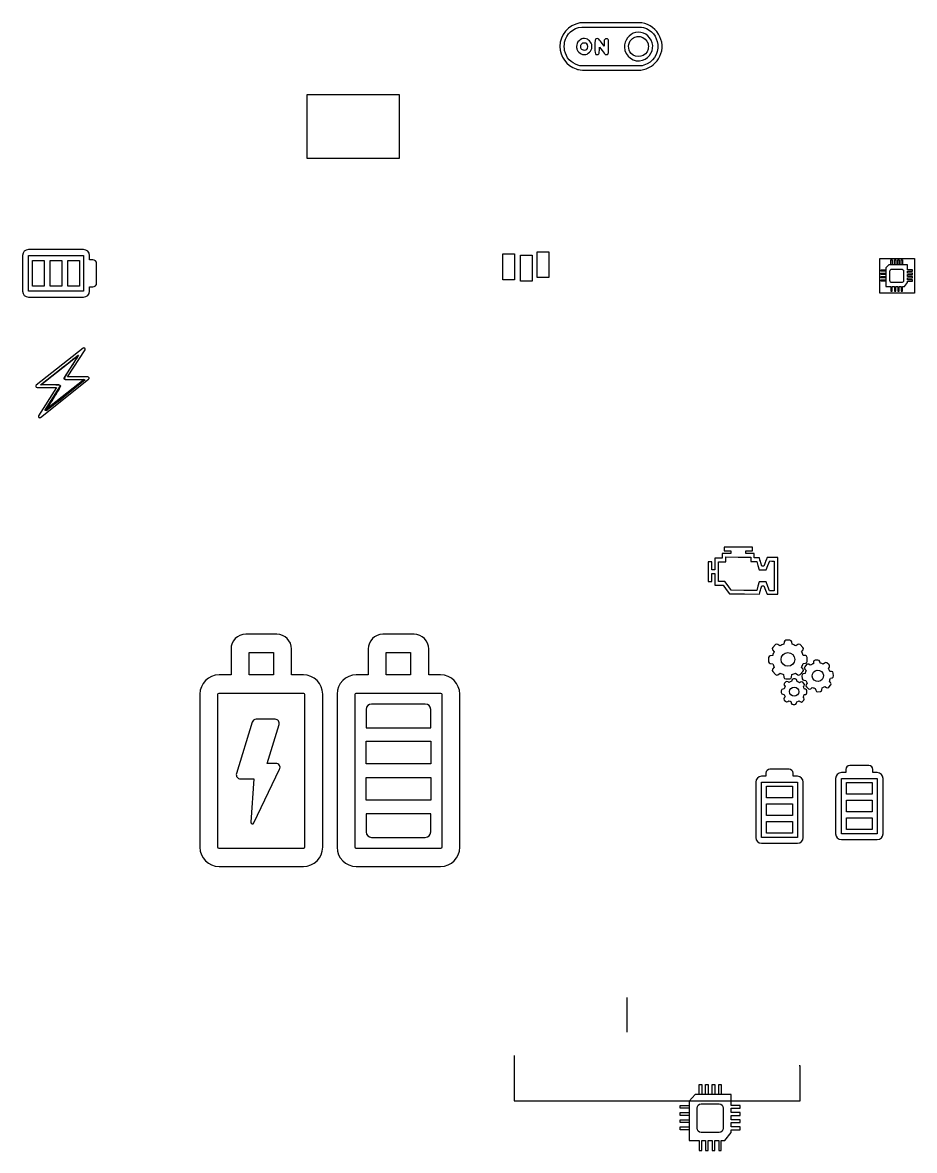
# Model space of a CAD drawing. Extents: x -57 to 161, y 70 to 252.
# Drawn here: x -57.2 to -5.9, y 135.9 to 200.8 of the extents above; entities that cross this region are included whole.
import ezdxf

# ---------------------------------------------------------------- set-up
doc = ezdxf.new("R2010")
doc.units = 0
doc.layers.get('0').update_dxf_attribs({"linetype": 'CONTINUOUS'})

msp = doc.modelspace()

# ---------------------------------------------------------------- linework, layer by layer
at = {"color": 7}
for points in [[(-25.140161, 200.744103)], [(-21.928152, 200.196332)], [(-21.6612, 199.957414)], [(-25.031808, 199.825709)], [(-24.775361, 199.577486)], [(-24.212462, 199.833873)], [(-40.833913, 196.618546), (-35.53266, 196.618546), (-35.53266, 192.943421), (-40.833913, 192.943421)], [(-56.867197, 187.364999), (-53.690851, 187.364999), (-53.690851, 185.306422), (-56.867197, 185.306388)], [(-55.95655, 187.081279), (-55.95655, 185.59013), (-56.631304, 185.59013), (-56.631304, 187.081279)], [(-54.940171, 187.081279), (-54.940171, 185.59013), (-55.614925, 185.59013), (-55.614925, 187.081279)], [(-53.923803, 187.081279), (-53.923803, 185.59013), (-54.598558, 185.59013), (-54.598558, 187.081279)], [(-28.902324, 187.45588), (-28.902324, 185.964731), (-29.577079, 185.964731), (-29.577079, 187.45588)], [(-27.885938, 187.372454), (-27.885938, 185.881305), (-28.560692, 185.881305), (-28.560692, 187.372454)], [(-26.925191, 187.581017), (-26.925191, 186.089868), (-27.599945, 186.089868), (-27.599945, 187.581017)], [(-7.871057, 187.183457), (-5.885027, 187.183457), (-5.885027, 185.197427), (-7.871057, 185.197427)], [(-7.235812, 187.106905), (-7.157662, 187.106905), (-7.157662, 186.833382), (-7.235812, 186.833382)], [(-7.040443, 187.106905), (-6.962294, 187.106905), (-6.962294, 186.833382), (-7.040443, 186.833382)], [(-6.845065, 187.106905), (-6.766915, 187.106905), (-6.766915, 186.833382), (-6.845065, 186.833382)], [(-6.649696, 187.106905), (-6.571547, 187.106905), (-6.571547, 186.833382), (-6.649696, 186.833382)], [(-7.802396, 186.540321), (-7.528873, 186.540321), (-7.528873, 186.462172), (-7.802396, 186.462172)], [(-7.802396, 186.344937), (-7.528873, 186.344937), (-7.528873, 186.266788), (-7.802396, 186.266788)], [(-6.004959, 186.462169), (-6.004959, 186.540318), (-6.278421, 186.540318), (-6.278421, 186.833214), (-7.356883, 186.833214), (-7.528813, 186.656204), (-7.528813, 185.582822), (-7.235814, 185.582822), (-7.235814, 185.309463), (-7.157664, 185.309463), (-7.157664, 185.582822), (-7.04044, 185.582822), (-7.04044, 185.309463), (-6.962291, 185.309463), (-6.962291, 185.582822), (-6.845066, 185.582822), (-6.845066, 185.309463), (-6.766917, 185.309463), (-6.766917, 185.582822), (-6.649693, 185.582822), (-6.649693, 185.309463), (-6.571543, 185.309463), (-6.571543, 185.582822), (-6.461681, 185.582822), (-6.278421, 185.803204), (-6.278421, 185.876047), (-6.004959, 185.876047), (-6.004959, 185.954197), (-6.278421, 185.954197), (-6.278421, 186.071421), (-6.004959, 186.071421), (-6.004959, 186.149571), (-6.278421, 186.149571), (-6.278421, 186.266795), (-6.004959, 186.266795), (-6.004959, 186.344944), (-6.278421, 186.344944), (-6.278421, 186.462169)], [(-7.802396, 186.149569), (-7.528873, 186.149569), (-7.528873, 186.071419), (-7.802396, 186.071419)], [(-7.802396, 185.954198), (-7.528873, 185.954198), (-7.528873, 185.876048), (-7.802396, 185.876048)], [(-53.351568, 185.306422)], [(-53.378164, 180.322783)], [(-55.849909, 178.435404)], [(-15.305113, 169.879188), (-15.301643, 169.754834), (-15.13238, 169.754834), (-14.963118, 169.754834), (-14.895184, 169.513066), (-14.827332, 169.271297), (-14.623532, 169.271297), (-14.418588, 169.271297), (-14.317259, 169.524578), (-14.214787, 169.779043), (-14.088147, 169.775573), (-13.961506, 169.772103), (-13.958036, 168.91779), (-13.95575, 168.062333), (-14.085861, 168.062333), (-14.215971, 168.062333), (-14.318443, 168.315614), (-14.419731, 168.568977), (-14.623532, 168.568977), (-14.826149, 168.568977), (-14.895225, 168.327209), (-14.963159, 168.085441), (-15.694261, 168.087727), (-16.42422, 168.091197), (-16.607281, 168.342192), (-16.789199, 168.592044), (-16.973404, 168.592044), (-17.156465, 168.592044), (-17.156465, 169.161885), (-17.156465, 169.731808), (-16.949235, 169.731808), (-16.742005, 169.731808), (-16.742005, 169.869962), (-16.742005, 170.008115), (-16.024743, 170.005829), (-15.308624, 170.002359)], [(-44.167616, 164.514083), (-42.774185, 164.514083), (-42.774185, 163.219717), (-44.167616, 163.219717)], [(-36.274227, 164.514083), (-34.880861, 164.514083), (-34.880861, 163.219717), (-36.274227, 163.219717)], [(-13.165231, 164.508919)], [(-10.799171, 163.802547)], [(-41.0452, 163.219717)], [(-33.151844, 163.219717)], [(-12.801222, 162.521301)], [(-11.420145, 162.850032)], [(-34.030354, 161.545491)], [(-37.435419, 159.402409), (-33.719701, 159.402409), (-33.719701, 158.098677), (-37.435419, 158.098677)], [(-42.627042, 158.123899)], [(-37.435419, 157.316387), (-33.719701, 157.316387), (-33.719701, 156.012655), (-37.435419, 156.012655)], [(-12.62065, 157.38474)], [(-10.084716, 154.081308), (-10.084716, 157.257653), (-8.026139, 157.257653), (-8.026105, 154.081308)], [(-8.026139, 157.596936)], [(-14.679227, 153.869112), (-14.679227, 157.045457), (-12.62065, 157.045457), (-12.620616, 153.869112)], [(-14.395507, 156.812505), (-12.904358, 156.812505), (-12.904358, 156.13775), (-14.395507, 156.13775)], [(-9.800997, 157.024701), (-8.309848, 157.024701), (-8.309848, 156.349946), (-9.800997, 156.349946)], [(-9.800997, 156.008333), (-8.309848, 156.008333), (-8.309848, 155.333579), (-9.800997, 155.333579)], [(-14.395507, 155.796138), (-12.904358, 155.796138), (-12.904358, 155.121383), (-14.395507, 155.121383)], [(-14.395507, 154.779759), (-12.904358, 154.779759), (-12.904358, 154.105004), (-14.395507, 154.105004)], [(-9.800997, 154.991955), (-8.309848, 154.991955), (-8.309848, 154.3172), (-9.800997, 154.3172)], [(-18.275822, 139.638605), (-18.125663, 139.638605), (-18.125663, 139.062266), (-18.275822, 139.062266)], [(-17.900424, 139.638605), (-17.750265, 139.638605), (-17.750265, 139.062266), (-17.900424, 139.062266)], [(-17.525026, 139.638605), (-17.374867, 139.638605), (-17.374867, 139.062266), (-17.525026, 139.062266)], [(-17.149628, 139.638605), (-16.999469, 139.638605), (-16.999469, 139.062266), (-17.149628, 139.062266)], [(-15.910815, 138.280093), (-15.910815, 138.444761), (-16.436253, 138.444761), (-16.436253, 139.06192), (-18.508448, 139.06192), (-18.8388, 138.688944), (-18.8388, 136.427232), (-18.275822, 136.427232), (-18.275822, 135.85124), (-18.125663, 135.85124), (-18.125663, 136.427232), (-17.900424, 136.427232), (-17.900424, 135.85124), (-17.750265, 135.85124), (-17.750265, 136.427232), (-17.525026, 136.427232), (-17.525026, 135.85124), (-17.374867, 135.85124), (-17.374867, 136.427232), (-17.149628, 136.427232), (-17.149628, 135.85124), (-16.999469, 135.85124), (-16.999469, 136.427232), (-16.788376, 136.427232), (-16.436253, 136.891596), (-16.436253, 137.045083), (-15.910815, 137.045083), (-15.910815, 137.209751), (-16.436253, 137.209751), (-16.436253, 137.456753), (-15.910815, 137.456753), (-15.910815, 137.621421), (-16.436253, 137.621421), (-16.436253, 137.868423), (-15.910815, 137.868423), (-15.910815, 138.033091), (-16.436253, 138.033091), (-16.436253, 138.280093)], [(-19.364476, 138.444761), (-18.838919, 138.444761), (-18.838919, 138.280093), (-19.364476, 138.280093)], [(-19.364476, 138.033091), (-18.838919, 138.033091), (-18.838919, 137.868423), (-19.364476, 137.868423)], [(-19.364476, 137.621421), (-18.838919, 137.621421), (-18.838919, 137.456753), (-19.364476, 137.456753)], [(-19.364476, 137.209751), (-18.838919, 137.209751), (-18.838919, 137.045083), (-19.364476, 137.045083)]]:
    msp.add_lwpolyline(points, close=True, dxfattribs=at)
for points in [[(-23.292927, 200.512208), (-21.597148, 200.511008), (-21.480571, 200.478352)], [(-24.015505, 199.18123), (-24.009682, 199.354896), (-23.855826, 199.155597)], [(-23.696207, 199.801337), (-23.735827, 199.761717), (-23.735827, 199.58457), (-23.735827, 199.407302), (-23.894305, 199.612423)], [(-21.447975, 198.317523), (-21.550565, 198.284867), (-23.345333, 198.284867), (-25.140161, 198.284867), (-25.245033, 198.317523)], [(-53.690851, 187.704282), (-56.867197, 187.704282)], [(-57.20648, 187.364999), (-57.20648, 185.306422)], [(-53.168774, 187.115219), (-53.351568, 187.115219), (-53.351568, 187.364999)], [(-52.942585, 185.782402), (-52.942585, 186.88903)], [(-7.294364, 185.914958), (-7.294364, 186.462004)], [(-7.17714, 186.579228), (-6.630093, 186.579228)], [(-6.512869, 186.462004), (-6.512869, 185.914958)], [(-6.630093, 185.797733), (-7.17714, 185.797733)], [(-53.351568, 185.306422), (-53.351568, 185.556213), (-53.168774, 185.556213)], [(-56.867197, 184.967139), (-53.690851, 184.967139)], [(-53.723338, 182.025892), (-56.416451, 179.901747)], [(-53.450233, 180.372093), (-54.61472, 180.372093), (-53.613337, 181.923478)], [(-55.119205, 179.916919), (-56.150933, 179.916919), (-53.988856, 181.623822), (-54.819549, 180.337955)], [(-55.594694, 179.910847), (-56.171409, 179.925981), (-55.084578, 180.783848)], [(-56.173691, 178.039326), (-53.404716, 180.239334)], [(-54.755066, 180.224162), (-53.666441, 180.224162), (-55.915759, 178.43381)], [(-54.185955, 180.215301), (-53.596913, 180.198473), (-54.69877, 179.320382)], [(-56.370934, 179.768987), (-55.255757, 179.768987), (-56.283692, 178.14174)], [(-55.915759, 178.43381), (-55.054722, 179.803126)], [(-16.834107, 170.468667), (-16.834107, 170.365052), (-16.644147, 170.365052), (-16.454186, 170.365052), (-16.454186, 170.290219), (-16.454186, 170.215386), (-16.698281, 170.2131), (-16.94352, 170.209629), (-16.94699, 170.074905), (-16.95046, 169.939038), (-17.156547, 169.939038), (-17.363777, 169.939038), (-17.363777, 169.599411), (-17.363777, 169.259785), (-17.455838, 169.259785), (-17.54794, 169.259785), (-17.54794, 169.495796), (-17.54794, 169.731808), (-17.651555, 169.731808), (-17.75517, 169.731808), (-17.75517, 169.161885), (-17.75517, 168.591962), (-17.651555, 168.591962), (-17.54794, 168.591962), (-17.545654, 168.825688), (-17.542184, 169.05827), (-17.452368, 169.06174), (-17.363695, 169.06521), (-17.363695, 168.7244), (-17.363695, 168.384773), (-17.128826, 168.384773), (-16.892814, 168.384773), (-16.710896, 168.134921), (-16.527835, 167.883926), (-15.667806, 167.880456), (-14.80892, 167.87817), (-14.790508, 167.938061)], [(-14.797407, 169.919524), (-14.80892, 169.962146), (-14.957443, 169.962146), (-15.107109, 169.962146), (-15.107109, 170.088786), (-15.107109, 170.215427), (-15.348878, 170.215427), (-15.590646, 170.215427), (-15.590646, 170.29026), (-15.590646, 170.365093), (-15.400685, 170.365093), (-15.210724, 170.365093), (-15.210724, 170.468708), (-15.210724, 170.572323), (-16.022416, 170.572323), (-16.834107, 170.572323), (-16.834107, 170.468667)], [(-14.52106, 169.578713), (-14.560212, 169.477384), (-14.616632, 169.480854), (-14.673053, 169.484325), (-14.729474, 169.680042)], [(-14.723718, 168.177543), (-14.673053, 168.355991), (-14.616632, 168.355991), (-14.560212, 168.355991), (-14.460026, 168.108466), (-14.361024, 167.860941), (-14.057079, 167.860941), (-13.754276, 167.860941), (-13.754276, 168.920158), (-13.754276, 169.979374), (-14.054752, 169.982844), (-14.356411, 169.98513), (-14.418588, 169.833137)], [(-42.574042, 165.557094), (-44.367759, 165.557094)], [(-34.680206, 165.557094), (-36.474915, 165.557094)], [(-13.872401, 164.968746), (-14.041577, 164.799569)], [(-13.627456, 164.888968), (-13.737701, 164.976363)], [(-13.385718, 165.121886), (-13.401754, 164.98438)], [(-13.045762, 165.211686), (-13.285094, 165.211686)], [(-12.929102, 164.98438), (-12.945138, 165.121886)], [(-12.602776, 164.976363), (-12.709012, 164.892175)], [(-12.299301, 164.79997), (-12.468076, 164.968746)], [(-45.210595, 164.714482), (-45.210595, 163.219717), (-45.896089, 163.219717)], [(-41.0452, 163.219717), (-41.731206, 163.219717), (-41.731206, 164.714482)], [(-37.31727, 164.714482), (-37.31727, 163.219717), (-38.002797, 163.219717)], [(-33.151844, 163.219717), (-33.837882, 163.219717), (-33.837882, 164.714482)], [(-14.040374, 164.33694), (-14.187903, 164.320103)], [(-14.049194, 164.66487), (-13.956989, 164.54821)], [(-12.378277, 164.555827), (-12.291684, 164.66527)], [(-12.152578, 164.330125), (-12.293292, 164.346561)], [(-14.277702, 164.219479), (-14.277702, 163.980146)], [(-14.187903, 163.879522), (-14.032361, 163.861478)], [(-13.95098, 163.668248), (-14.049198, 163.544373)], [(-12.291287, 163.543976), (-12.383893, 163.661437)], [(-12.295296, 163.873108), (-12.152578, 163.889545)], [(-12.093242, 163.811367), (-12.19988, 163.684284)], [(-12.062779, 163.990169), (-12.062779, 164.229501)], [(-11.877968, 163.774886), (-11.961349, 163.830209)], [(-11.697165, 163.966111), (-11.700368, 163.868293)], [(-11.440594, 164.076757), (-11.605361, 164.062726)], [(-11.314313, 163.900365), (-11.333949, 163.996579)], [(-11.058544, 163.905576), (-11.1283, 163.840231)], [(-10.799171, 163.802547), (-10.925452, 163.909184)], [(-10.836049, 163.587677), (-10.781131, 163.670261)], [(-14.041581, 163.409673), (-13.872405, 163.240497)], [(-13.737705, 163.232884), (-13.614631, 163.3303)], [(-13.413784, 163.245311), (-13.395343, 163.086959)], [(-13.294719, 162.997159), (-13.055387, 162.997159)], [(-12.954763, 163.086959), (-12.937124, 163.239699)], [(-12.744696, 162.989542), (-12.846121, 162.990745)], [(-12.721845, 163.326692), (-12.60278, 163.232483)], [(-12.46808, 163.2401), (-12.298904, 163.409276)], [(-12.361443, 163.167534), (-12.347412, 163.002768)], [(-12.177033, 163.295423), (-12.281265, 163.274176)], [(-12.19628, 163.551188), (-12.123313, 163.473419)], [(-10.651639, 163.419302), (-10.752263, 163.42251)], [(-10.721394, 163.035645), (-10.621171, 163.05609)], [(-10.540993, 163.162732), (-10.555024, 163.327498)], [(-13.545678, 162.308022), (-13.546881, 162.206596)], [(-13.385726, 162.413858), (-13.455878, 162.406641)], [(-13.371294, 162.609497), (-13.328398, 162.55417)], [(-13.289111, 162.813952), (-13.362073, 162.742589)], [(-13.105899, 162.779074), (-13.156011, 162.819965)], [(-12.946749, 162.903351), (-12.954767, 162.840807)], [(-12.639658, 162.836803), (-12.646076, 162.899743)], [(-12.445226, 162.810745), (-12.493737, 162.773462)], [(-12.241172, 162.728963), (-12.312125, 162.801524)], [(-12.275648, 162.546156), (-12.235158, 162.595866)], [(-12.250797, 162.910963), (-12.138146, 162.907359)], [(-12.155782, 162.397425), (-12.22073, 162.405844)], [(-12.058369, 162.755021), (-12.121305, 162.660009)], [(-12.102467, 162.528116), (-11.976186, 162.421478)], [(-12.06959, 162.195371), (-12.068391, 162.296801)], [(-11.843086, 162.425087), (-11.760502, 162.502459)], [(-11.590929, 162.447136), (-11.568074, 162.334084)], [(-11.204866, 162.364552), (-11.201258, 162.475202)], [(-11.031685, 162.560989), (-10.940678, 162.500855)], [(-10.808785, 162.519697), (-10.702148, 162.645978)], [(-10.705756, 162.779074), (-10.779123, 162.856843)], [(-47.003737, 162.111782), (-47.003737, 153.30325)], [(-45.960758, 153.30325), (-45.960758, 162.111782)], [(-45.896089, 162.176707), (-45.210627, 162.176707), (-41.731206, 162.176707), (-41.0452, 162.176707)], [(-40.980531, 162.111782), (-40.980531, 153.30325), (-40.980499, 153.30325)], [(-39.937488, 153.30325), (-39.937488, 162.111782)], [(-39.110445, 162.111782), (-39.110445, 153.30325)], [(-38.067434, 153.30325), (-38.067434, 162.111782)], [(-38.002765, 162.176707), (-37.317238, 162.176707), (-33.837882, 162.176707), (-33.151844, 162.176707)], [(-33.087175, 162.111782), (-33.087175, 153.30325), (-33.087143, 153.30325)], [(-32.044196, 153.30325), (-32.044196, 162.111782)], [(-13.459486, 162.105969), (-13.38492, 162.096351)], [(-13.332002, 161.966859), (-13.380109, 161.907527)], [(-13.374096, 161.774431), (-13.303138, 161.70187)], [(-13.170042, 161.692649), (-13.110313, 161.738752)], [(-12.977217, 161.680622), (-12.969199, 161.603651)], [(-12.668526, 161.600043), (-12.659306, 161.673005)], [(-12.514985, 161.72913), (-12.45886, 161.683829)], [(-12.32576, 161.689843), (-12.253198, 161.760801)], [(-12.243974, 161.893897), (-12.286877, 161.949625)], [(-12.225938, 162.089937), (-12.15939, 162.096752)], [(-11.461437, 162.253906), (-11.29667, 162.267937)], [(-37.435419, 161.234551), (-37.435419, 160.184667), (-33.719701, 160.184667), (-33.719701, 161.234551)], [(-34.030354, 161.545491), (-37.124735, 161.545491)], [(-12.87058, 161.513851), (-12.76915, 161.512649)], [(-43.998576, 160.499348), (-44.898407, 157.538716)], [(-42.667768, 160.666182), (-43.77289, 160.666182)], [(-42.627042, 158.123899), (-43.123038, 158.123899), (-42.44269, 160.362402)], [(-43.896666, 154.70074), (-42.414687, 157.786746)], [(-13.09663, 157.793723), (-14.203258, 157.793723)], [(-9.834936, 157.77973), (-9.834936, 157.596936), (-10.084716, 157.596936)], [(-8.502119, 158.005919), (-9.608748, 158.005919)], [(-8.026139, 157.596936), (-8.275931, 157.596936), (-8.275931, 157.77973)], [(-44.67333, 157.234936), (-43.906351, 157.234936), (-44.065258, 154.744822)], [(-14.429447, 157.567534), (-14.429447, 157.38474), (-14.679227, 157.38474)], [(-12.62065, 157.38474), (-12.870441, 157.38474), (-12.870441, 157.567534)], [(-10.423999, 157.257653), (-10.423999, 154.081308)], [(-7.686856, 154.081308), (-7.686856, 157.257653)], [(-15.01851, 157.045457), (-15.01851, 153.869112)], [(-12.281367, 153.869112), (-12.281367, 157.045457)], [(-33.719669, 154.180737), (-33.719669, 155.230365), (-37.435419, 155.230365), (-37.435419, 154.180737)], [(-37.124735, 153.869796), (-34.030354, 153.869796)], [(-41.045168, 153.238613), (-45.896089, 153.238613)], [(-33.151812, 153.238613), (-38.002765, 153.238613)], [(-14.679227, 153.529829), (-12.62065, 153.529829)], [(-10.084716, 153.742025), (-8.026139, 153.742025)], [(-45.896089, 152.195602), (-41.0452, 152.195602)], [(-38.002797, 152.195602), (-33.151876, 152.195602)], [(-22.413749, 142.658241), (-22.413749, 144.660463), (-22.413749, 144.660463)], [(-28.920967, 141.323429), (-28.920967, 138.709417), (-12.45826, 138.709417), (-12.45826, 140.711638), (-12.513878, 140.711638)], [(-18.388322, 137.127071), (-18.388322, 138.279747)], [(-18.163084, 138.526749), (-17.111969, 138.526749)], [(-16.886731, 138.279747), (-16.886731, 137.127071)], [(-17.111969, 136.880069), (-18.163084, 136.880069)]]:
    msp.add_lwpolyline(points, dxfattribs=at)
for points in [[(-25.140161, 200.744103), (-25.7847, 200.63569), (-26.288169, 200.043677), (-26.288169, 199.392114)], [(-21.567974, 200.743983), (-21.725312, 200.768595), (-24.99681, 200.767395), (-25.140161, 200.744103)], [(-20.531861, 199.956153), (-20.727678, 200.375701), (-21.125075, 200.67759), (-21.567974, 200.743983)], [(-26.014254, 199.636795), (-25.910582, 200.122916), (-25.531795, 200.458542), (-25.029467, 200.509867)], [(-25.029467, 200.509867), (-25.007316, 200.512208), (-24.225309, 200.513349), (-23.292927, 200.512208)], [(-21.928152, 200.196332), (-22.30808, 200.113611), (-22.600605, 199.732483), (-22.578514, 199.346732)], [(-22.169292, 199.801277), (-22.088912, 199.880516), (-22.00379, 199.927159), (-21.893095, 199.950451)], [(-20.976021, 199.607801), (-21.104125, 200.023807), (-21.523732, 200.283735), (-21.928152, 200.196332)], [(-21.893095, 199.950451), (-21.801069, 199.971401), (-21.757968, 199.972541), (-21.6612, 199.957414)], [(-21.6612, 199.957414), (-21.443232, 199.922477), (-21.267285, 199.763938), (-21.212478, 199.555335)], [(-21.480571, 200.478352), (-21.008557, 200.348988), (-20.699704, 199.980706), (-20.660085, 199.499327)], [(-20.614642, 198.677641), (-20.36756, 199.078579), (-20.338446, 199.542429), (-20.531861, 199.956153)], [(-26.288169, 199.392114), (-26.288169, 198.825674), (-25.893054, 198.280244), (-25.351106, 198.098414)], [(-26.016595, 199.157818), (-26.041087, 199.272055), (-26.041087, 199.515595), (-26.014254, 199.636795)], [(-25.295218, 199.56464), (-25.322051, 199.506351), (-25.326674, 199.483059), (-25.326674, 199.386351)], [(-25.326674, 199.386351), (-25.326674, 199.286102), (-25.323192, 199.268633), (-25.289395, 199.196357)], [(-25.031808, 199.825709), (-25.150667, 199.775584), (-25.235789, 199.691663), (-25.295218, 199.56464)], [(-25.05624, 199.254646), (-25.084214, 199.303571), (-25.093518, 199.40268), (-25.07605, 199.467932)], [(-25.07605, 199.467932), (-25.060922, 199.52388), (-25.001433, 199.590332), (-24.957191, 199.599637)], [(-24.872189, 199.84894), (-24.950227, 199.852482), (-24.97586, 199.849), (-25.031808, 199.825709)], [(-24.957191, 199.599637), (-24.901243, 199.612423), (-24.806876, 199.599577), (-24.775361, 199.577486)], [(-24.705546, 199.805839), (-24.767317, 199.839636), (-24.79295, 199.845459), (-24.872189, 199.84894)], [(-24.775361, 199.577486), (-24.666947, 199.498247), (-24.664666, 199.276797), (-24.771879, 199.20104)], [(-24.485297, 199.575085), (-24.53074, 199.668311), (-24.618143, 199.759256), (-24.705546, 199.805839)], [(-24.487578, 199.194016), (-24.454922, 199.258128), (-24.452641, 199.273256), (-24.452641, 199.386291)], [(-24.452641, 199.386291), (-24.452641, 199.496986), (-24.456123, 199.515655), (-24.485297, 199.575085)], [(-24.212462, 199.833873), (-24.267269, 199.794253), (-24.271892, 199.761597), (-24.271892, 199.386351)], [(-24.271892, 199.386351), (-24.271892, 199.011106), (-24.267209, 198.97845), (-24.212462, 198.93883)], [(-24.077275, 199.835013), (-24.109872, 199.858305), (-24.178666, 199.857164), (-24.212462, 199.833873)], [(-23.894305, 199.612423), (-23.980508, 199.725459), (-24.063289, 199.825709), (-24.077275, 199.835013)], [(-23.620449, 199.840956), (-23.646082, 199.840956), (-23.668233, 199.829311), (-23.696207, 199.801337)], [(-23.502731, 199.783868), (-23.519059, 199.812983), (-23.575007, 199.840956), (-23.620449, 199.840956)], [(-23.512036, 198.971486), (-23.493367, 198.993637), (-23.491085, 199.033257), (-23.491085, 199.378247)], [(-23.491085, 199.378247), (-23.491085, 199.619507), (-23.495768, 199.768681), (-23.502731, 199.783868)], [(-22.578514, 199.346732), (-22.548199, 198.81763), (-22.013274, 198.436502), (-21.524933, 198.599662)], [(-22.193784, 198.994778), (-22.390741, 199.218568), (-22.379095, 199.590332), (-22.169292, 199.801277)], [(-21.524933, 198.599662), (-21.100703, 198.741873), (-20.851279, 199.20104), (-20.976021, 199.607801)], [(-20.660085, 199.499327), (-20.614642, 198.942252), (-20.922295, 198.481884), (-21.447975, 198.317523)], [(-21.212478, 199.555335), (-21.192668, 199.477236), (-21.190327, 199.312935), (-21.207796, 199.234837)], [(-25.245033, 198.317523), (-25.654136, 198.444546), (-25.923369, 198.73707), (-26.016595, 199.157818)], [(-25.289395, 199.196357), (-25.242752, 199.098449), (-25.153008, 199.006363), (-25.058641, 198.95978)], [(-25.058641, 198.95978), (-24.998011, 198.930666), (-24.97592, 198.925984), (-24.889657, 198.925984)], [(-24.982823, 199.190535), (-25.010797, 199.205662), (-25.044594, 199.233636), (-25.05624, 199.254646)], [(-24.771879, 199.20104), (-24.827827, 199.16142), (-24.917571, 199.156738), (-24.982823, 199.190535)], [(-24.889657, 198.925984), (-24.805736, 198.925984), (-24.780103, 198.930666), (-24.723015, 198.957439)], [(-24.723015, 198.957439), (-24.636752, 198.998259), (-24.533021, 199.101991), (-24.487578, 199.194016)], [(-24.212462, 198.93883), (-24.177525, 198.915539), (-24.109932, 198.914338), (-24.076135, 198.93883)], [(-24.076135, 198.93883), (-24.029492, 198.971486), (-24.021328, 199.001741), (-24.015505, 199.18123)], [(-23.855826, 199.155597), (-23.770764, 199.046043), (-23.689183, 198.948135), (-23.675197, 198.93883)], [(-23.675197, 198.93883), (-23.627413, 198.905033), (-23.553997, 198.91902), (-23.512036, 198.971486)], [(-21.207796, 199.234837), (-21.308045, 198.800101), (-21.896577, 198.656751), (-22.193784, 198.994778)], [(-21.020203, 198.256893), (-20.905967, 198.33145), (-20.689199, 198.556441), (-20.614642, 198.677641)], [(-25.351106, 198.098414), (-25.135479, 198.026139), (-25.249716, 198.030821), (-23.421091, 198.026139)], [(-23.421091, 198.026139), (-22.256755, 198.022657), (-21.714867, 198.024998), (-21.635567, 198.034303)], [(-21.635567, 198.034303), (-21.414118, 198.059935), (-21.211338, 198.133352), (-21.020203, 198.256893)], [(-56.867197, 187.704282), (-57.054277, 187.704282), (-57.20648, 187.552079), (-57.20648, 187.364999)], [(-53.351568, 187.364999), (-53.351568, 187.552079), (-53.503771, 187.704282), (-53.690851, 187.704282)], [(-52.942585, 186.88903), (-52.942585, 187.01375), (-53.044053, 187.115219), (-53.168774, 187.115219)], [(-7.294364, 186.462004), (-7.294364, 186.526867), (-7.242003, 186.579228), (-7.17714, 186.579228)], [(-6.630093, 186.579228), (-6.565619, 186.579228), (-6.512869, 186.526867), (-6.512869, 186.462004)], [(-53.168774, 185.556213), (-53.044053, 185.556213), (-52.942585, 185.657681), (-52.942585, 185.782402)], [(-7.17714, 185.797733), (-7.242003, 185.797733), (-7.294364, 185.850483), (-7.294364, 185.914958)], [(-6.512869, 185.914958), (-6.512869, 185.850483), (-6.565619, 185.797733), (-6.630093, 185.797733)], [(-57.20648, 185.306422), (-57.20648, 185.119341), (-57.054277, 184.967139), (-56.867197, 184.967139)], [(-53.690851, 184.967139), (-53.503771, 184.967139), (-53.351568, 185.119341), (-53.351568, 185.306422)], [(-53.624717, 182.022099), (-53.651268, 182.048651), (-53.692993, 182.048651), (-53.723338, 182.025892)], [(-53.613337, 181.923478), (-53.594372, 181.953823), (-53.598165, 181.995547), (-53.624717, 182.022099)], [(-55.084578, 180.783848), (-54.486823, 181.255671), (-53.993658, 181.63719), (-53.988658, 181.631663)], [(-53.988658, 181.631663), (-53.98371, 181.626133), (-54.161584, 181.342288), (-54.384043, 181.000891)], [(-54.384043, 181.000891), (-54.723538, 180.479889), (-54.830387, 180.27535), (-54.782569, 180.238002)], [(-56.416451, 179.901747), (-56.443003, 179.882781), (-56.450589, 179.848643), (-56.443003, 179.818298)], [(-55.009137, 179.849591), (-55.016546, 179.888328), (-55.110282, 179.898131), (-55.594694, 179.910847)], [(-55.425102, 179.126101), (-55.191456, 179.498655), (-55.004277, 179.824225), (-55.009137, 179.849591)], [(-55.050929, 179.878988), (-55.066101, 179.901747), (-55.08886, 179.916919), (-55.119205, 179.916919)], [(-55.054722, 179.803126), (-55.039549, 179.825884), (-55.039549, 179.856229), (-55.050929, 179.878988)], [(-54.819549, 180.337955), (-54.834721, 180.315196), (-54.834721, 180.284851), (-54.823342, 180.262093)], [(-54.823342, 180.262093), (-54.811962, 180.239334), (-54.78541, 180.224162), (-54.755066, 180.224162)], [(-54.782569, 180.238002), (-54.778362, 180.234747), (-54.509932, 180.224508), (-54.185955, 180.215301)], [(-53.378164, 180.322783), (-53.389543, 180.353128), (-53.416095, 180.372093), (-53.450233, 180.372093)], [(-53.404716, 180.239334), (-53.378164, 180.2583), (-53.366785, 180.292438), (-53.378164, 180.322783)], [(-56.443003, 179.818298), (-56.435417, 179.787953), (-56.405072, 179.768987), (-56.370934, 179.768987)], [(-54.69877, 179.320382), (-55.756762, 178.477245), (-55.849909, 178.405635), (-55.849909, 178.435404)], [(-55.849909, 178.435427), (-55.849909, 178.44273), (-55.658747, 178.753546), (-55.425102, 179.126101)], [(-56.283692, 178.14174), (-56.302657, 178.111395), (-56.298864, 178.069671), (-56.268519, 178.043119)], [(-56.268519, 178.043119), (-56.253347, 178.03174), (-56.234381, 178.024153), (-56.219209, 178.024153)], [(-56.219209, 178.024153), (-56.204036, 178.024153), (-56.185071, 178.027947), (-56.173691, 178.039326)], [(-14.729474, 169.680042), (-14.759399, 169.78827), (-14.790508, 169.895355), (-14.797407, 169.919524)], [(-14.418588, 169.833137), (-14.453126, 169.749078), (-14.499178, 169.63395), (-14.52106, 169.578713)], [(-14.790508, 167.938061), (-14.781322, 167.971456), (-14.751356, 168.079684), (-14.723718, 168.177543)], [(-44.367759, 165.557094), (-44.832748, 165.557094), (-45.210595, 165.179247), (-45.210595, 164.714482)], [(-41.731206, 164.714482), (-41.731206, 165.179247), (-42.109085, 165.557094), (-42.574042, 165.557094)], [(-36.474915, 165.557094), (-36.939359, 165.557094), (-37.31727, 165.179247), (-37.31727, 164.714482)], [(-33.837882, 164.714482), (-33.837882, 165.179247), (-34.215729, 165.557094), (-34.680206, 165.557094)], [(-13.737701, 164.976363), (-13.778191, 165.008434), (-13.83592, 165.004826), (-13.872401, 164.968746)], [(-13.401754, 164.98438), (-13.48113, 164.963133), (-13.556899, 164.931062), (-13.627456, 164.888968)], [(-13.285094, 165.211686), (-13.336408, 165.211686), (-13.379705, 165.173201), (-13.385718, 165.121886)], [(-12.945138, 165.121886), (-12.951151, 165.173201), (-12.994447, 165.211686), (-13.045762, 165.211686)], [(-12.709012, 164.892175), (-12.777966, 164.932665), (-12.851734, 164.963534), (-12.929102, 164.98438)], [(-12.468076, 164.968746), (-12.504558, 165.005227), (-12.562286, 165.008434), (-12.602776, 164.976363)], [(-14.187903, 164.320103), (-14.239217, 164.314089), (-14.277702, 164.270793), (-14.277702, 164.219479)], [(-14.041577, 164.799569), (-14.078058, 164.763088), (-14.081265, 164.70536), (-14.049194, 164.66487)], [(-13.956989, 164.54821), (-13.993871, 164.481662), (-14.021933, 164.410704), (-14.040374, 164.33694)], [(-13.560912, 164.113238), (-13.560912, 164.331324), (-13.383317, 164.508919), (-13.165231, 164.508919)], [(-13.165231, 164.508919), (-12.947146, 164.508919), (-12.769551, 164.331324), (-12.769551, 164.113238)], [(-12.293292, 164.346561), (-12.312538, 164.419925), (-12.341399, 164.490081), (-12.378277, 164.555827)], [(-12.291684, 164.66527), (-12.259613, 164.705761), (-12.263221, 164.763489), (-12.299301, 164.79997)], [(-12.062779, 164.229501), (-12.062779, 164.280815), (-12.101264, 164.324111), (-12.152578, 164.330125)], [(-14.277702, 163.980146), (-14.277702, 163.928832), (-14.239217, 163.885536), (-14.187903, 163.879522)], [(-14.032361, 163.861478), (-14.012717, 163.794128), (-13.985456, 163.729184), (-13.95098, 163.668248)], [(-13.165231, 163.717558), (-13.383313, 163.717558), (-13.560912, 163.895153), (-13.560912, 164.113238)], [(-12.769551, 164.113238), (-12.769551, 163.895153), (-12.947146, 163.717558), (-13.165231, 163.717558)], [(-12.383893, 163.661437), (-12.345407, 163.727989), (-12.315341, 163.798943), (-12.295296, 163.873108)], [(-12.19988, 163.684284), (-12.232757, 163.645397), (-12.231153, 163.58807), (-12.19628, 163.551188)], [(-12.152578, 163.889545), (-12.10126, 163.895558), (-12.062779, 163.938854), (-12.062779, 163.990169)], [(-11.961349, 163.830209), (-12.003852, 163.858271), (-12.060373, 163.850253), (-12.093242, 163.811367)], [(-11.700368, 163.868293), (-11.763713, 163.845443), (-11.823446, 163.814173), (-11.877968, 163.774886)], [(-11.605361, 164.062726), (-11.655873, 164.058316), (-11.695562, 164.017024), (-11.697165, 163.966111)], [(-11.333949, 163.996579), (-11.343971, 164.046289), (-11.390074, 164.080766), (-11.440594, 164.076757)], [(-11.1283, 163.840231), (-11.187227, 163.868694), (-11.249766, 163.888739), (-11.314313, 163.900365)], [(-10.925452, 163.909184), (-10.964335, 163.942057), (-11.021666, 163.940454), (-11.058544, 163.905576)], [(-10.781131, 163.670261), (-10.752263, 163.712747), (-10.760281, 163.769674), (-10.799171, 163.802547)], [(-45.896089, 163.219717), (-46.506686, 163.219717), (-47.003737, 162.722667), (-47.003737, 162.111782)], [(-39.937488, 162.111782), (-39.937456, 162.722667), (-40.434571, 163.219717), (-41.0452, 163.219717)], [(-38.002797, 163.219717), (-38.613426, 163.219717), (-39.110445, 162.722667), (-39.110445, 162.111782)], [(-32.044196, 162.111782), (-32.044132, 162.722667), (-32.541183, 163.219717), (-33.151844, 163.219717)], [(-14.049198, 163.544373), (-14.081269, 163.503883), (-14.077661, 163.446154), (-14.041581, 163.409673)], [(-13.872405, 163.240497), (-13.835924, 163.204015), (-13.778195, 163.200812), (-13.737705, 163.232884)], [(-13.614631, 163.3303), (-13.55129, 163.293815), (-13.48394, 163.265356), (-13.413784, 163.245311)], [(-13.395343, 163.086959), (-13.38933, 163.035645), (-13.346034, 162.997159), (-13.294719, 162.997159)], [(-13.055387, 162.997159), (-13.004073, 162.997159), (-12.960777, 163.035649), (-12.954763, 163.086959)], [(-12.846121, 162.990745), (-12.897035, 162.991547), (-12.940331, 162.953863), (-12.946749, 162.903351)], [(-12.937124, 163.239699), (-12.861756, 163.259343), (-12.789596, 163.288608), (-12.721845, 163.326692)], [(-12.646076, 162.899743), (-12.651288, 162.950259), (-12.693779, 162.989141), (-12.744696, 162.989542)], [(-12.60278, 163.232483), (-12.56229, 163.200411), (-12.504562, 163.204019), (-12.46808, 163.2401)], [(-12.281265, 163.274176), (-12.330975, 163.264153), (-12.365452, 163.218051), (-12.361443, 163.167534)], [(-12.347412, 163.002768), (-12.343002, 162.952255), (-12.30171, 162.912567), (-12.250797, 162.910963)], [(-12.298904, 163.409276), (-12.262423, 163.445757), (-12.259216, 163.503486), (-12.291287, 163.543976)], [(-12.123313, 163.473419), (-12.148574, 163.416492), (-12.166614, 163.356755), (-12.177033, 163.295423)], [(-11.770128, 163.145485), (-11.785365, 163.323481), (-11.652662, 163.480635), (-11.474674, 163.495468)], [(-11.420145, 162.850032), (-11.598141, 162.834794), (-11.755299, 162.967493), (-11.770128, 163.145485)], [(-11.474674, 163.495468), (-11.296678, 163.510702), (-11.139521, 163.378003), (-11.124692, 163.200011)], [(-11.124692, 163.200011), (-11.109454, 163.022011), (-11.242157, 162.864861), (-11.420145, 162.850032)], [(-10.752263, 163.42251), (-10.773113, 163.48104), (-10.801176, 163.536359), (-10.836049, 163.587677)], [(-10.779123, 162.856843), (-10.752259, 162.91377), (-10.732611, 162.973904), (-10.721394, 163.035645)], [(-10.555024, 163.327498), (-10.559434, 163.378011), (-10.600726, 163.417699), (-10.651639, 163.419302)], [(-10.621171, 163.05609), (-10.571461, 163.066113), (-10.536984, 163.112215), (-10.540993, 163.162732)], [(-13.455878, 162.406641), (-13.50639, 162.40143), (-13.545277, 162.358939), (-13.545678, 162.308022)], [(-13.362073, 162.742589), (-13.398555, 162.706914), (-13.402563, 162.649983), (-13.371294, 162.609497)], [(-13.328398, 162.55417), (-13.353254, 162.510072), (-13.372897, 162.463171), (-13.385726, 162.413858)], [(-13.156011, 162.819965), (-13.195699, 162.852036), (-13.25263, 162.849627), (-13.289111, 162.813952)], [(-12.954767, 162.840807), (-13.007681, 162.827181), (-13.058594, 162.806331), (-13.105899, 162.779074)], [(-13.06822, 162.260721), (-13.066612, 162.406241), (-12.946745, 162.5229), (-12.801222, 162.521301)], [(-12.801222, 162.521301), (-12.655698, 162.519697), (-12.539042, 162.399826), (-12.540642, 162.254303)], [(-12.493737, 162.773462), (-12.539435, 162.801123), (-12.588348, 162.82237), (-12.639658, 162.836803)], [(-12.312125, 162.801524), (-12.347805, 162.838009), (-12.404739, 162.842018), (-12.445226, 162.810745)], [(-12.22073, 162.405844), (-12.233158, 162.454753), (-12.251595, 162.502058), (-12.275648, 162.546156)], [(-12.235158, 162.595866), (-12.203087, 162.635555), (-12.205492, 162.692481), (-12.241172, 162.728963)], [(-12.068391, 162.296801), (-12.067585, 162.34771), (-12.105269, 162.391011), (-12.155782, 162.397425)], [(-12.121305, 162.660009), (-12.149367, 162.617515), (-12.141349, 162.560989), (-12.102467, 162.528116)], [(-12.138146, 162.907359), (-12.117693, 162.85364), (-12.090837, 162.802723), (-12.058369, 162.755021)], [(-11.976186, 162.421478), (-11.937296, 162.388605), (-11.879972, 162.390209), (-11.843086, 162.425087)], [(-11.760502, 162.502459), (-11.706382, 162.477202), (-11.649459, 162.458361), (-11.590929, 162.447136)], [(-11.568074, 162.334084), (-11.558052, 162.284373), (-11.511949, 162.249897), (-11.461437, 162.253906)], [(-11.29667, 162.267937), (-11.246158, 162.272347), (-11.20647, 162.313635), (-11.204866, 162.364552)], [(-11.201258, 162.475202), (-11.141124, 162.496449), (-11.084202, 162.525314), (-11.031685, 162.560989)], [(-10.940678, 162.500855), (-10.898184, 162.472793), (-10.841662, 162.48081), (-10.808785, 162.519697)], [(-10.702148, 162.645978), (-10.669278, 162.684864), (-10.670882, 162.742192), (-10.705756, 162.779074)], [(-45.960758, 162.111782), (-45.960758, 162.147713), (-45.931732, 162.176707), (-45.896089, 162.176707)], [(-41.0452, 162.176707), (-41.009557, 162.176707), (-40.980531, 162.147713), (-40.980531, 162.111782)], [(-38.067434, 162.111782), (-38.067434, 162.147713), (-38.038408, 162.176707), (-38.002765, 162.176707)], [(-33.151844, 162.176707), (-33.116201, 162.176707), (-33.087175, 162.147713), (-33.087175, 162.111782)], [(-13.546881, 162.206596), (-13.547682, 162.155683), (-13.509998, 162.112387), (-13.459486, 162.105969)], [(-13.380109, 161.907527), (-13.412181, 161.867843), (-13.409775, 161.810912), (-13.374096, 161.774431)], [(-13.38492, 162.096351), (-13.372493, 162.051046), (-13.354853, 162.00775), (-13.332002, 161.966859)], [(-13.303138, 161.70187), (-13.267459, 161.665388), (-13.210532, 161.661379), (-13.170042, 161.692649)], [(-13.110313, 161.738752), (-13.06822, 161.713896), (-13.023717, 161.694249), (-12.977217, 161.680622)], [(-12.80764, 161.993723), (-12.953164, 161.995326), (-13.069819, 162.115193), (-13.06822, 162.260721)], [(-12.540642, 162.254303), (-12.542245, 162.108779), (-12.662116, 161.992123), (-12.80764, 161.993723)], [(-12.659306, 161.673005), (-12.608789, 161.685437), (-12.560682, 161.704275), (-12.514985, 161.72913)], [(-12.45886, 161.683829), (-12.419172, 161.651758), (-12.362241, 161.654163), (-12.32576, 161.689843)], [(-12.286877, 161.949625), (-12.260418, 161.993723), (-12.239969, 162.040627), (-12.225938, 162.089937)], [(-12.253198, 161.760801), (-12.216717, 161.796476), (-12.212708, 161.853407), (-12.243974, 161.893897)], [(-12.15939, 162.096752), (-12.108877, 162.101964), (-12.069995, 162.144458), (-12.06959, 162.195371)], [(-37.124735, 161.545491), (-37.296364, 161.545491), (-37.435419, 161.406212), (-37.435419, 161.234551)], [(-33.719701, 161.234551), (-33.719669, 161.40618), (-33.858724, 161.545491), (-34.030354, 161.545491)], [(-12.969199, 161.603651), (-12.963988, 161.553139), (-12.921493, 161.514252), (-12.87058, 161.513851)], [(-12.76915, 161.512649), (-12.718241, 161.511847), (-12.674941, 161.549531), (-12.668526, 161.600043)], [(-43.77289, 160.666182), (-43.876814, 160.666182), (-43.967983, 160.598444), (-43.998576, 160.499348)], [(-42.478845, 160.570921), (-42.523182, 160.630795), (-42.593413, 160.666182), (-42.667768, 160.666182)], [(-42.44269, 160.362402), (-42.421272, 160.433752), (-42.434507, 160.511111), (-42.478845, 160.570921)], [(-42.42741, 158.013837), (-42.470693, 158.082374), (-42.546039, 158.123899), (-42.627042, 158.123899)], [(-42.414687, 157.786746), (-42.379556, 157.859534), (-42.384639, 157.945396), (-42.42741, 158.013837)], [(-14.203258, 157.793723), (-14.327979, 157.793723), (-14.429447, 157.692255), (-14.429447, 157.567534)], [(-12.870441, 157.567534), (-12.870441, 157.692255), (-12.97191, 157.793723), (-13.09663, 157.793723)], [(-9.608748, 158.005919), (-9.733468, 158.005919), (-9.834936, 157.904451), (-9.834936, 157.77973)], [(-8.275931, 157.77973), (-8.275931, 157.904451), (-8.377399, 158.005919), (-8.502119, 158.005919)], [(-44.898407, 157.538716), (-44.919857, 157.46743), (-44.906591, 157.390006), (-44.862253, 157.330165)], [(-44.862253, 157.330165), (-44.817915, 157.270323), (-44.747684, 157.234936), (-44.67333, 157.234936)], [(-14.679227, 157.38474), (-14.866308, 157.38474), (-15.01851, 157.232538), (-15.01851, 157.045457)], [(-12.281367, 157.045457), (-12.281367, 157.232538), (-12.433569, 157.38474), (-12.62065, 157.38474)], [(-10.084716, 157.596936), (-10.271797, 157.596936), (-10.423999, 157.444733), (-10.423999, 157.257653)], [(-7.686856, 157.257653), (-7.686856, 157.444733), (-7.839059, 157.596936), (-8.026139, 157.596936)], [(-44.065258, 154.744822), (-44.067815, 154.702274), (-44.040292, 154.663818), (-43.999023, 154.653142)], [(-43.999023, 154.653142), (-43.957786, 154.642465), (-43.915014, 154.662316), (-43.896666, 154.70074)], [(-37.435419, 154.180737), (-37.435419, 154.009108), (-37.296364, 153.869796), (-37.124735, 153.869796)], [(-34.030354, 153.869796), (-33.858724, 153.869796), (-33.719669, 154.009076), (-33.719669, 154.180737)], [(-15.01851, 153.869112), (-15.01851, 153.682031), (-14.866308, 153.529829), (-14.679227, 153.529829)], [(-12.62065, 153.529829), (-12.433569, 153.529829), (-12.281367, 153.682031), (-12.281367, 153.869112)], [(-10.423999, 154.081308), (-10.423999, 153.894227), (-10.271797, 153.742025), (-10.084716, 153.742025)], [(-8.026139, 153.742025), (-7.839059, 153.742025), (-7.686856, 153.894227), (-7.686856, 154.081308)], [(-47.003737, 153.30325), (-47.003737, 152.692397), (-46.506686, 152.195602), (-45.896089, 152.195602)], [(-45.896089, 153.238613), (-45.931732, 153.238613), (-45.960758, 153.267607), (-45.960758, 153.30325)], [(-41.0452, 152.195602), (-40.434571, 152.195602), (-39.937488, 152.692397), (-39.937488, 153.30325)], [(-40.980499, 153.30325), (-40.980499, 153.267607), (-41.009525, 153.238613), (-41.045168, 153.238613)], [(-39.110445, 153.30325), (-39.110445, 152.692397), (-38.613394, 152.195602), (-38.002797, 152.195602)], [(-38.002765, 153.238613), (-38.038376, 153.238613), (-38.067434, 153.267607), (-38.067434, 153.30325)], [(-33.151876, 152.195602), (-32.541215, 152.195602), (-32.044196, 152.692397), (-32.044196, 153.30325)], [(-33.087143, 153.30325), (-33.087143, 153.267607), (-33.116169, 153.238613), (-33.151812, 153.238613)], [(-18.388322, 138.279747), (-18.388322, 138.416419), (-18.287714, 138.526749), (-18.163084, 138.526749)], [(-17.111969, 138.526749), (-16.988086, 138.526749), (-16.886731, 138.416419), (-16.886731, 138.279747)], [(-18.163084, 136.880069), (-18.287714, 136.880069), (-18.388322, 136.991217), (-18.388322, 137.127071)], [(-16.886731, 137.127071), (-16.886731, 136.991217), (-16.988086, 136.880069), (-17.111969, 136.880069)]]:
    msp.add_open_spline(points, degree=3, dxfattribs=at)

doc.saveas('drawing.dxf')
